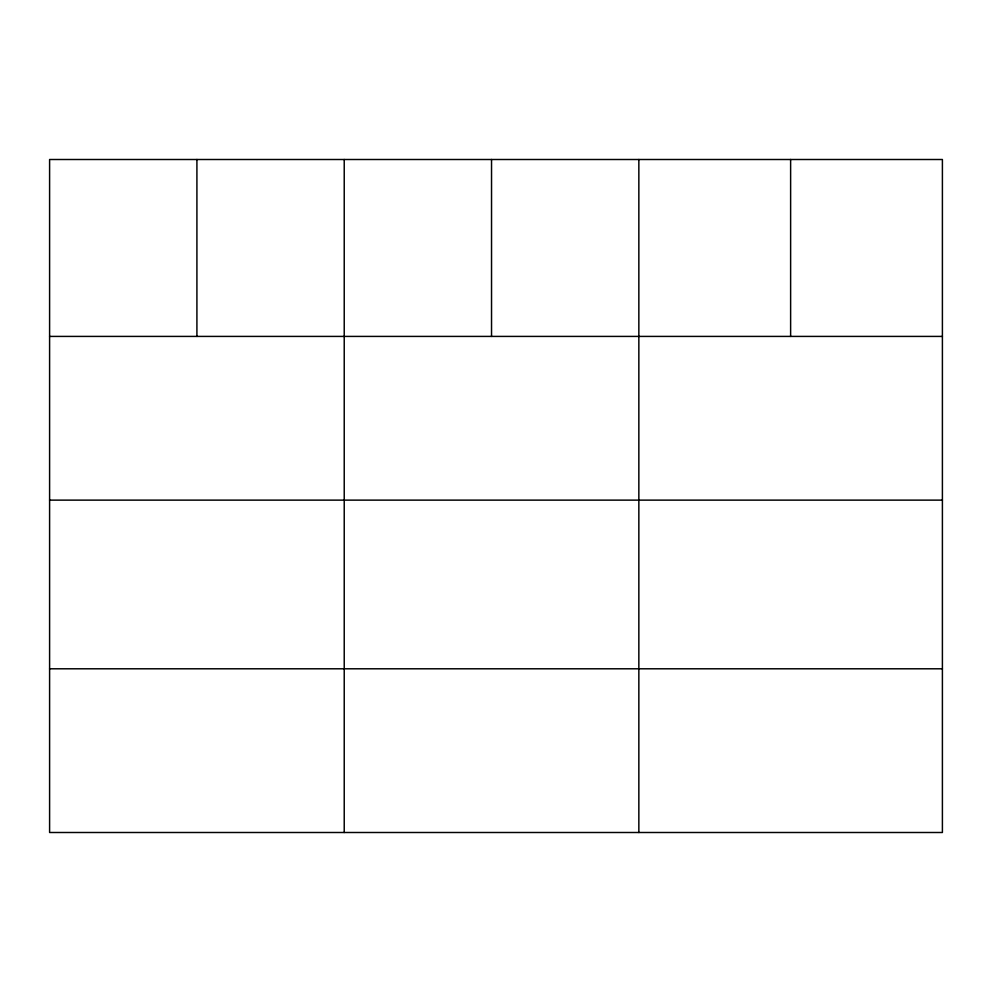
<?xml version="1.0" encoding="UTF-8"?>
<svg xmlns="http://www.w3.org/2000/svg" width="992" height="992" viewBox="0 0 992 992"><rect width="100%" height="100%" fill="white"/><g stroke="black" fill="none" stroke-linecap="round" stroke-linejoin="round"><path stroke-width="1.49" d="M942.4 500.129L942.4 159.501L49.6 159.501L49.6 832.499L942.4 832.499L942.4 500.129L49.6 500.129M49.6 336.412L942.4 336.412M49.6 668.794L942.4 668.794M790.624 159.501L790.624 336.412M638.848 159.501L638.848 832.499M491.536 159.501L491.536 336.412M344.224 159.501L344.224 832.499M196.912 159.501L196.912 336.412"/></g></svg>
